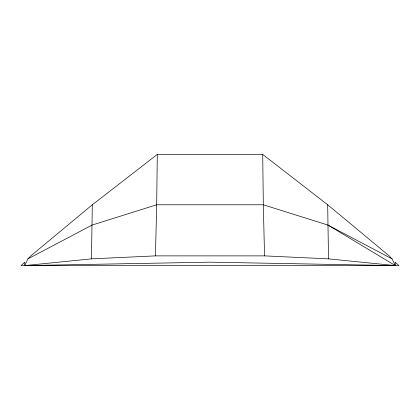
<?xml version="1.0" encoding="UTF-8"?>
<svg xmlns="http://www.w3.org/2000/svg" width="420" height="420" viewBox="0 0 420 420"><rect width="100%" height="100%" fill="white"/><g stroke="black" fill="none" stroke-linecap="round" stroke-linejoin="round"><path stroke-width="0.63" d="M157.295 154.413L156.681 204.782L155.453 255.88L91.471 258.862L24.707 265.587L24.838 262.164L21 265.587L399 265.587L395.162 262.164L395.294 265.587L210 262.164L24.707 265.587L27.962 258.862L30.818 255.88L92.3 204.782L157.295 154.413L262.705 154.413L327.7 204.782L389.183 255.88L392.038 258.862L395.294 265.587L328.529 258.862L264.548 255.88L155.453 255.88M92.3 204.782L91.471 258.862M27.962 258.862L92.022 225.099L156.681 204.782L263.319 204.782L327.978 225.099L392.038 258.862M327.7 204.782L327.978 225.099L395.294 265.587M264.548 255.88L263.319 204.782L262.705 154.413M327.978 225.099L328.529 258.862"/></g></svg>
